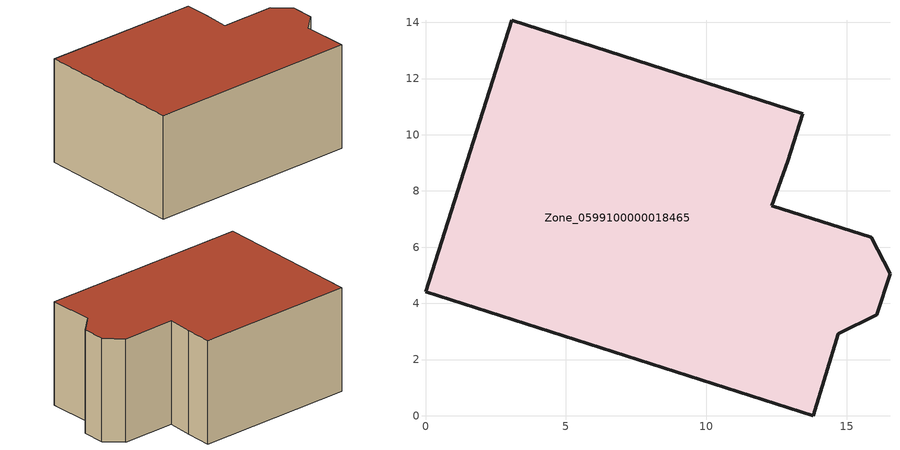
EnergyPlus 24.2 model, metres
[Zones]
Zone_0599100000018465
 floor ground (C_G): 14.69,2.91 13.81,0 0,4.42 3.08,14.07 13.43,10.76 12.89,9.06 12.33,7.47 15.86,6.35 16.54,5.06 16.07,3.6 z0
 wall outside (C_F): 13.43,10.76 3.08,14.07 0,4.42 13.81,0 14.69,2.91 16.07,3.6 16.54,5.06 15.86,6.35 12.33,7.47 12.89,9.06 13.43,10.76 z0:7.12
 roof outside (C_R): 13.81,0 14.69,2.91 16.07,3.6 16.54,5.06 15.86,6.35 12.33,7.47 12.89,9.06 13.43,10.76 3.08,14.07 0,4.42 z7.12
[BUILDING]
Pand.0599100000018465: North Axis=0; Terrain=City; Loads Convergence Tolerance Value=0.04; Temperature Convergence Tolerance Value=0.4; Solar Distribution=FullExterior; Maximum Number of Warmup Days=25; Minimum Number of Warmup Days=1
[Site:Location]
Rotterdam.The.Hague.AP_ZH_NLD Design_Conditions: Latitude=51.96; Longitude=4.45; Time Zone=1; Elevation=-4.5
[SITE:GROUNDTEMPERATURE:BUILDINGSURFACE]
18, 18, 18, 18, 18, 18, 18, 18, 18, 18, 18, 18
[MATERIAL] Thermal Absorptance=0.9; Solar Absorptance=0.7; Visible Absorptance=0.7
Name | Roughness | Thickness | Conductivity | Density | Specific Heat
G.D.1965 | MediumSmooth | 0.15 | 1 | 540 | 1210
F.D.1965 | Rough | 0.3 | 0.857143 | 1920 | 840
R.D.1965 | MediumRough | 0.2 | 0.08 | 1500 | 1000
[CONSTRUCTION]
C_G: G.D.1965
C_F: F.D.1965
C_R: R.D.1965
[ZONE]
Zone_0599100000018465: Type=1; Multiplier=1; Ceiling Height=Autocalculate; Volume=Autocalculate; Floor Area=autocalculate; Part of Total Floor Area=Yes
[ZONEINFILTRATION:DESIGNFLOWRATE]
Infil_Zone_0599100000018465: Zone or ZoneList or Space or SpaceList=Zone_0599100000018465; Schedule=AlwaysOn; Design Flow Rate Calculation Method=Flow/Area; Flow Rate per Floor Area=0.0042; Constant Term Coefficient=1; Temperature Term Coefficient=0; Velocity Term Coefficient=0; Velocity Squared Term Coefficient=0
[HVACTEMPLATE:ZONE:IDEALLOADSAIRSYSTEM]
Zone_0599100000018465: Maximum Heating Supply Air Temperature=50; Minimum Cooling Supply Air Temperature=13; Maximum Heating Supply Air Humidity Ratio=0.0156; Minimum Cooling Supply Air Humidity Ratio=0.0077; Heating Limit=NoLimit; Cooling Limit=NoLimit; Dehumidification Control Type=ConstantSensibleHeatRatio; Cooling Sensible Heat Ratio=0.7; Dehumidification Setpoint=60; Humidification Control Type=None; Humidification Setpoint=30; Outdoor Air Method=None; Outdoor Air Flow Rate per Person=0.00944; Outdoor Air Flow Rate per Zone Floor Area=0; Outdoor Air Flow Rate per Zone=0; Demand Controlled Ventilation Type=None; Outdoor Air Economizer Type=NoEconomizer; Heat Recovery Type=None; Sensible Heat Recovery Effectiveness=0.7; Latent Heat Recovery Effectiveness=0.65
[ZONECONTROL:THERMOSTAT]
ThermostatControl_Zone_0599100000018465: Zone or ZoneList=Zone_0599100000018465; Control Type Schedule=DualSetpointControlType; Control 1=Thermostat_Zone_0599100000018465; Temperature Difference Between Cutout And Setpoint=0
[THERMOSTATSETPOINT:DUALSETPOINT]
Thermostat_Zone_0599100000018465: Heating Setpoint Temperature Schedule=HeatingSetpoint_Zone_0599100000018465; Cooling Setpoint Temperature Schedule=CoolingSetpoint_Zone_0599100000018465
[SCHEDULE:COMPACT]
HeatingSetpoint_Zone_0599100000018465: Through: 12/31, For: AllDays, Until: 24:00, 21
CoolingSetpoint_Zone_0599100000018465: Through: 12/31, For: AllDays, Until: 24:00, 24
DualSetpointControlType: Through: 12/31, For: AllDays, Until: 24:00, 4
AlwaysOn: Through: 12/31, For: AllDays, Until: 24:00, 1
